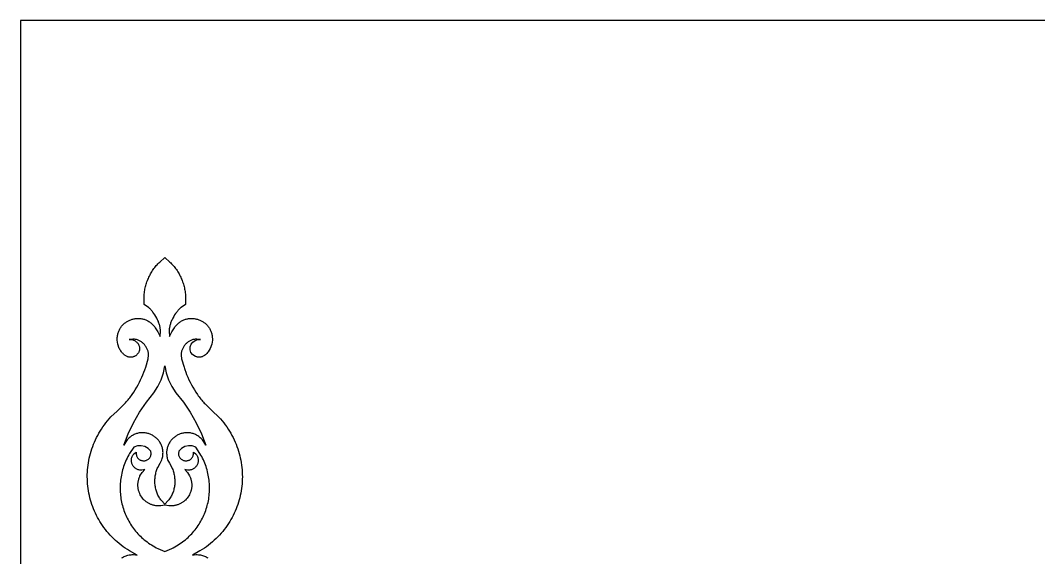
# Model space of a CAD drawing. Extents: x 1253 to 3196, y -152 to 898.
# Drawn here: x 1253 to 2224, y 385 to 898 of the extents above; entities that cross this region are included whole.
import ezdxf

# ---------------------------------------------------------------- set-up
doc = ezdxf.new("R2010")
doc.units = 0
doc.layers.add('LAYER_1', color=18, linetype='CONTINUOUS')

msp = doc.modelspace()

# ---------------------------------------------------------------- linework, layer by layer
at = {"layer": 'LAYER_1'}
for points in [[(2652.53, 897.74), (1252.53, 897.74), (1252.53, -152.26), (2652.53, -152.26)], [(1390.48, 436.2), (1387.26, 439.63), (1386.6, 440.43), (1385.98, 441.25), (1385.4, 442.1), (1384.85, 442.97), (1384.34, 443.86), (1383.86, 444.78), (1383.42, 445.72), (1383.02, 446.67), (1382.65, 447.64), (1382.32, 448.63), (1382.02, 449.63), (1381.76, 450.64), (1381.53, 451.67), (1381.34, 452.7), (1381.18, 453.74), (1381.05, 454.79), (1380.96, 455.84), (1380.91, 456.9), (1380.89, 457.95), (1380.9, 459.01), (1380.95, 460.07), (1381.02, 461.12), (1381.14, 462.17), (1381.28, 463.21), (1381.46, 464.25), (1381.67, 465.27), (1381.92, 466.29), (1382.19, 467.3), (1382.5, 468.29), (1382.84, 469.26), (1383.21, 470.22), (1383.62, 471.17), (1385.98, 475.24), (1387.69, 478.68), (1387.97, 479.68), (1388.2, 480.68), (1388.38, 481.66), (1388.51, 482.63), (1388.6, 483.59), (1388.64, 484.54), (1388.65, 485.46), (1388.6, 486.38), (1388.52, 487.28), (1388.4, 488.16), (1388.24, 489.02), (1388.04, 489.87), (1387.8, 490.7), (1387.53, 491.51), (1387.23, 492.31), (1386.89, 493.08), (1386.51, 493.83), (1386.11, 494.56), (1385.68, 495.27), (1385.22, 495.96), (1384.73, 496.63), (1384.21, 497.27), (1383.67, 497.89), (1383.11, 498.49), (1382.52, 499.06), (1381.91, 499.6), (1381.27, 500.12), (1380.62, 500.61), (1379.95, 501.08), (1379.26, 501.51), (1378.55, 501.92), (1377.83, 502.3), (1377.1, 502.65), (1376.35, 502.98), (1375.58, 503.27), (1374.81, 503.52), (1374.03, 503.75), (1373.24, 503.95), (1372.44, 504.11), (1371.63, 504.24), (1370.82, 504.33), (1370, 504.4), (1369.18, 504.42), (1368.36, 504.41), (1367.54, 504.36), (1366.71, 504.28), (1365.89, 504.16), (1365.07, 504), (1364.26, 503.81), (1363.44, 503.57), (1362.64, 503.29), (1361.84, 502.98), (1361.04, 502.62), (1360.26, 502.22), (1359.49, 501.78), (1358.72, 501.3), (1357.97, 500.77), (1357.24, 500.2), (1356.51, 499.59), (1355.81, 498.93), (1355.11, 498.23), (1354.44, 497.48), (1353.79, 496.68), (1353.15, 495.84), (1351.22, 492.62), (1355.51, 503.34), (1360.45, 513.86), (1366.24, 523.94), (1372.89, 533.59), (1379.97, 542.6), (1383.83, 548.39), (1386.83, 554.83), (1388.98, 561.48), (1390.48, 568.35), (1391.77, 561.48), (1393.91, 554.83), (1396.92, 548.39), (1400.78, 542.6), (1408.07, 533.59), (1414.51, 523.94), (1420.3, 513.86), (1425.23, 503.34), (1429.52, 492.62), (1427.59, 495.84), (1426.96, 496.68), (1426.3, 497.48), (1425.63, 498.23), (1424.94, 498.93), (1424.23, 499.59), (1423.51, 500.2), (1422.77, 500.77), (1422.02, 501.3), (1421.26, 501.78), (1420.49, 502.22), (1419.7, 502.62), (1418.91, 502.98), (1418.11, 503.29), (1417.3, 503.57), (1416.49, 503.81), (1415.67, 504), (1414.85, 504.16), (1414.03, 504.28), (1413.21, 504.36), (1412.39, 504.41), (1411.56, 504.42), (1410.74, 504.4), (1409.93, 504.33), (1409.12, 504.24), (1408.31, 504.11), (1407.51, 503.95), (1406.72, 503.75), (1405.93, 503.52), (1405.16, 503.27), (1404.4, 502.98), (1403.65, 502.65), (1402.91, 502.3), (1402.19, 501.92), (1401.49, 501.51), (1400.8, 501.08), (1400.13, 500.61), (1399.47, 500.12), (1398.84, 499.6), (1398.23, 499.06), (1397.64, 498.49), (1397.07, 497.89), (1396.53, 497.27), (1396.02, 496.63), (1395.53, 495.96), (1395.07, 495.27), (1394.63, 494.56), (1394.23, 493.83), (1393.86, 493.08), (1393.52, 492.31), (1393.21, 491.51), (1392.94, 490.7), (1392.71, 489.87), (1392.51, 489.02), (1392.35, 488.16), (1392.22, 487.28), (1392.14, 486.38), (1392.1, 485.46), (1392.1, 484.54), (1392.15, 483.59), (1392.23, 482.63), (1392.37, 481.66), (1392.55, 480.68), (1392.78, 479.68), (1393.05, 478.68), (1394.77, 475.24), (1397.13, 471.17), (1397.53, 470.17), (1397.9, 469.17), (1398.25, 468.17), (1398.56, 467.15), (1398.84, 466.13), (1399.08, 465.11), (1399.3, 464.08), (1399.49, 463.05), (1399.64, 462.02), (1399.76, 460.99), (1399.85, 459.95), (1399.91, 458.92), (1399.93, 457.88), (1399.91, 456.85), (1399.87, 455.83), (1399.79, 454.8), (1399.67, 453.78), (1399.52, 452.77), (1399.33, 451.76), (1399.11, 450.76), (1398.85, 449.77), (1398.55, 448.79), (1398.21, 447.81), (1397.84, 446.85), (1397.43, 445.9), (1396.99, 444.96), (1396.5, 444.03), (1395.98, 443.12), (1395.41, 442.23), (1394.81, 441.34), (1394.17, 440.48), (1393.48, 439.63)], [(1390.48, 391.15), (1396.92, 393.94), (1398.5, 394.73), (1400.05, 395.56), (1401.57, 396.43), (1403.05, 397.33), (1404.5, 398.26), (1405.92, 399.23), (1407.31, 400.23), (1408.66, 401.26), (1409.98, 402.31), (1411.26, 403.4), (1412.51, 404.52), (1413.73, 405.67), (1414.91, 406.84), (1416.05, 408.04), (1417.16, 409.26), (1418.23, 410.51), (1419.27, 411.79), (1420.28, 413.09), (1421.24, 414.41), (1422.17, 415.75), (1423.07, 417.11), (1423.92, 418.49), (1424.75, 419.9), (1425.53, 421.32), (1426.27, 422.76), (1426.98, 424.21), (1427.65, 425.69), (1428.29, 427.18), (1428.88, 428.68), (1429.44, 430.2), (1429.95, 431.73), (1430.43, 433.27), (1430.87, 434.83), (1431.27, 436.39), (1431.63, 437.97), (1431.95, 439.56), (1432.24, 441.15), (1432.48, 442.75), (1432.68, 444.36), (1432.84, 445.98), (1432.96, 447.6), (1433.03, 449.23), (1433.07, 450.86), (1433.07, 452.49), (1433.02, 454.13), (1432.93, 455.77), (1432.8, 457.41), (1432.63, 459.05), (1432.42, 460.69), (1432.16, 462.33), (1431.86, 463.96), (1431.51, 465.59), (1431.13, 467.22), (1430.7, 468.85), (1430.22, 470.47), (1429.7, 472.08), (1429.14, 473.69), (1428.53, 475.29), (1427.88, 476.88), (1427.19, 478.46), (1426.44, 480.03), (1425.66, 481.59), (1424.82, 483.14), (1423.95, 484.68), (1419.87, 490.69), (1416.44, 491.76), (1413.01, 491.98), (1409.36, 491.12), (1406.35, 489.4), (1403.78, 486.83), (1403.35, 484.68), (1403.43, 483.87), (1403.58, 483.1), (1403.78, 482.39), (1404.05, 481.72), (1404.36, 481.11), (1404.73, 480.54), (1405.14, 480.02), (1405.59, 479.55), (1406.07, 479.13), (1406.59, 478.76), (1407.13, 478.45), (1407.7, 478.18), (1408.29, 477.96), (1408.9, 477.8), (1409.51, 477.69), (1410.13, 477.62), (1410.76, 477.61), (1411.38, 477.66), (1412, 477.75), (1412.61, 477.9), (1413.21, 478.1), (1413.79, 478.35), (1414.35, 478.65), (1414.88, 479.01), (1415.39, 479.42), (1415.85, 479.89), (1416.29, 480.41), (1416.67, 480.98), (1417.02, 481.61), (1417.31, 482.29), (1417.55, 483.03), (1417.72, 483.82), (1417.72, 485.97), (1419.87, 484.25), (1420.39, 483.6), (1420.84, 482.94), (1421.23, 482.27), (1421.56, 481.6), (1421.82, 480.91), (1422.03, 480.23), (1422.18, 479.55), (1422.28, 478.86), (1422.32, 478.18), (1422.31, 477.51), (1422.25, 476.84), (1422.14, 476.19), (1421.98, 475.54), (1421.78, 474.92), (1421.53, 474.3), (1421.24, 473.71), (1420.91, 473.14), (1420.54, 472.59), (1420.13, 472.07), (1419.69, 471.58), (1419.21, 471.11), (1418.7, 470.68), (1418.15, 470.28), (1417.58, 469.92), (1416.98, 469.59), (1416.36, 469.31), (1415.71, 469.07), (1415.04, 468.88), (1414.34, 468.73), (1413.63, 468.63), (1412.9, 468.59), (1412.15, 468.59), (1409.36, 469.24), (1411.93, 466.45), (1414.08, 463.23), (1414.38, 462.57), (1414.66, 461.9), (1414.91, 461.24), (1415.14, 460.57), (1415.35, 459.9), (1415.52, 459.23), (1415.68, 458.56), (1415.81, 457.89), (1415.91, 457.23), (1415.99, 456.56), (1416.05, 455.89), (1416.09, 455.23), (1416.1, 454.57), (1416.09, 453.91), (1416.06, 453.26), (1416.01, 452.6), (1415.93, 451.96), (1415.84, 451.32), (1415.72, 450.68), (1415.59, 450.05), (1415.43, 449.42), (1415.25, 448.81), (1415.06, 448.2), (1414.84, 447.59), (1414.61, 447), (1414.36, 446.41), (1413.8, 445.26), (1413.17, 444.15), (1412.47, 443.08), (1411.71, 442.06), (1410.88, 441.09), (1410, 440.17), (1409.53, 439.74), (1409.05, 439.31), (1408.56, 438.9), (1408.05, 438.51), (1407.53, 438.13), (1407, 437.77), (1406.46, 437.43), (1405.9, 437.1), (1405.33, 436.8), (1404.75, 436.51), (1404.16, 436.23), (1403.55, 435.98), (1402.94, 435.75), (1402.31, 435.53), (1401.68, 435.34), (1401.04, 435.17), (1400.38, 435.02), (1399.72, 434.89), (1399.05, 434.78), (1398.37, 434.7), (1397.68, 434.64), (1396.98, 434.6), (1396.28, 434.59), (1395.57, 434.6), (1394.85, 434.64), (1394.13, 434.7), (1390.48, 435.34), (1386.62, 434.7), (1385.89, 434.64), (1385.16, 434.61), (1384.44, 434.6), (1383.73, 434.62), (1383.03, 434.66), (1382.34, 434.72), (1381.66, 434.81), (1380.98, 434.91), (1380.32, 435.04), (1379.66, 435.19), (1379.02, 435.37), (1378.38, 435.56), (1377.76, 435.77), (1377.14, 436), (1376.54, 436.25), (1375.95, 436.52), (1375.37, 436.81), (1374.81, 437.12), (1374.25, 437.44), (1373.71, 437.78), (1373.18, 438.14), (1372.67, 438.52), (1372.16, 438.91), (1371.68, 439.31), (1371.2, 439.73), (1370.74, 440.17), (1369.87, 441.08), (1369.05, 442.04), (1368.3, 443.06), (1367.61, 444.12), (1366.99, 445.22), (1366.44, 446.36), (1365.96, 447.54), (1365.75, 448.14), (1365.56, 448.75), (1365.39, 449.37), (1365.23, 449.99), (1365.1, 450.62), (1364.99, 451.26), (1364.89, 451.9), (1364.82, 452.54), (1364.77, 453.19), (1364.73, 453.85), (1364.72, 454.51), (1364.74, 455.17), (1364.77, 455.84), (1364.83, 456.5), (1364.9, 457.17), (1365.01, 457.85), (1365.13, 458.52), (1365.28, 459.19), (1365.45, 459.87), (1365.64, 460.54), (1365.86, 461.22), (1366.11, 461.89), (1366.38, 462.56), (1366.67, 463.23), (1368.81, 466.45), (1371.39, 469.24), (1368.6, 468.59), (1367.85, 468.59), (1367.12, 468.63), (1366.41, 468.73), (1365.71, 468.88), (1365.04, 469.07), (1364.39, 469.31), (1363.76, 469.59), (1363.16, 469.92), (1362.59, 470.28), (1362.05, 470.68), (1361.54, 471.11), (1361.06, 471.58), (1360.62, 472.07), (1360.21, 472.59), (1359.84, 473.14), (1359.51, 473.71), (1359.22, 474.3), (1358.97, 474.92), (1358.77, 475.54), (1358.61, 476.19), (1358.5, 476.84), (1358.44, 477.51), (1358.43, 478.18), (1358.47, 478.86), (1358.56, 479.55), (1358.71, 480.23), (1358.92, 480.91), (1359.19, 481.6), (1359.52, 482.27), (1359.91, 482.94), (1360.36, 483.6), (1360.88, 484.25), (1363.02, 485.97), (1363.02, 483.82), (1363.2, 483.03), (1363.44, 482.29), (1363.73, 481.61), (1364.07, 480.98), (1364.46, 480.41), (1364.89, 479.89), (1365.36, 479.42), (1365.86, 479.01), (1366.4, 478.65), (1366.95, 478.35), (1367.53, 478.1), (1368.13, 477.9), (1368.74, 477.75), (1369.36, 477.66), (1369.99, 477.61), (1370.61, 477.62), (1371.24, 477.69), (1371.85, 477.8), (1372.46, 477.96), (1373.04, 478.18), (1373.61, 478.45), (1374.16, 478.76), (1374.67, 479.13), (1375.16, 479.55), (1375.61, 480.02), (1376.02, 480.54), (1376.38, 481.11), (1376.7, 481.72), (1376.96, 482.39), (1377.17, 483.1), (1377.31, 483.87), (1377.4, 484.68), (1376.97, 486.83), (1374.39, 489.4), (1371.39, 491.12), (1367.74, 491.97), (1364.31, 491.76), (1360.88, 490.69), (1356.8, 484.68), (1355.92, 483.15), (1355.09, 481.61), (1354.31, 480.06), (1353.57, 478.5), (1352.87, 476.92), (1352.22, 475.34), (1351.61, 473.74), (1351.05, 472.14), (1350.54, 470.53), (1350.06, 468.92), (1349.63, 467.29), (1349.25, 465.67), (1348.91, 464.04), (1348.61, 462.4), (1348.35, 460.76), (1348.14, 459.12), (1347.97, 457.48), (1347.84, 455.84), (1347.75, 454.2), (1347.71, 452.56), (1347.71, 450.93), (1347.74, 449.29), (1347.82, 447.66), (1347.94, 446.04), (1348.11, 444.42), (1348.31, 442.8), (1348.55, 441.2), (1348.83, 439.6), (1349.15, 438.01), (1349.51, 436.42), (1349.92, 434.85), (1350.36, 433.29), (1350.84, 431.74), (1351.35, 430.21), (1351.91, 428.69), (1352.51, 427.18), (1353.14, 425.68), (1353.81, 424.21), (1354.52, 422.74), (1355.26, 421.3), (1356.05, 419.88), (1356.87, 418.47), (1357.72, 417.08), (1358.62, 415.71), (1359.55, 414.37), (1360.51, 413.05), (1361.52, 411.75), (1362.55, 410.47), (1363.63, 409.22), (1364.73, 407.99), (1365.88, 406.79), (1367.06, 405.62), (1368.27, 404.47), (1369.52, 403.36), (1370.8, 402.27), (1372.11, 401.21), (1373.46, 400.19), (1374.84, 399.19), (1376.26, 398.23), (1377.71, 397.3), (1379.19, 396.41), (1380.7, 395.55), (1382.25, 394.73), (1383.83, 393.94)]]:
    msp.add_lwpolyline(points, close=True, dxfattribs=at)
msp.add_lwpolyline([(1349.3, 385.02), (1350.05, 385.49), (1350.83, 385.94), (1351.65, 386.34), (1352.49, 386.71), (1353.37, 387.04), (1354.29, 387.33), (1355.23, 387.58), (1356.21, 387.78), (1357.22, 387.95), (1358.27, 388.06), (1359.34, 388.13), (1360.45, 388.15), (1364.09, 387.72), (1356.8, 391.58), (1354.69, 392.89), (1352.63, 394.26), (1350.63, 395.66), (1348.69, 397.12), (1346.8, 398.62), (1344.96, 400.16), (1343.18, 401.74), (1341.45, 403.37), (1339.78, 405.03), (1338.17, 406.73), (1336.61, 408.47), (1335.11, 410.24), (1333.67, 412.05), (1332.28, 413.89), (1330.95, 415.76), (1329.68, 417.66), (1328.46, 419.59), (1327.3, 421.55), (1326.2, 423.54), (1325.16, 425.55), (1324.17, 427.58), (1323.24, 429.64), (1322.37, 431.72), (1321.56, 433.81), (1320.81, 435.93), (1320.11, 438.06), (1319.48, 440.21), (1318.9, 442.38), (1318.38, 444.56), (1317.93, 446.75), (1317.53, 448.95), (1317.19, 451.16), (1316.91, 453.38), (1316.69, 455.61), (1316.54, 457.84), (1316.44, 460.08), (1316.4, 462.32), (1316.43, 464.57), (1316.51, 466.81), (1316.66, 469.05), (1316.87, 471.3), (1317.14, 473.54), (1317.47, 475.77), (1317.86, 478), (1318.32, 480.22), (1318.83, 482.43), (1319.41, 484.64), (1320.06, 486.83), (1320.76, 489.02), (1321.53, 491.18), (1322.36, 493.34), (1323.26, 495.48), (1324.22, 497.6), (1325.24, 499.7), (1326.32, 501.78), (1327.47, 503.85), (1328.69, 505.88), (1329.96, 507.9), (1331.31, 509.89), (1332.71, 511.86), (1334.19, 513.8), (1335.72, 515.71), (1337.33, 517.59), (1339, 519.43), (1345, 525.01), (1351.01, 531.02), (1351.89, 531.9), (1352.75, 532.8), (1353.61, 533.74), (1354.45, 534.7), (1355.28, 535.68), (1356.1, 536.68), (1356.91, 537.71), (1357.7, 538.76), (1358.48, 539.83), (1359.25, 540.92), (1360.74, 543.14), (1362.18, 545.42), (1363.56, 547.74), (1364.88, 550.1), (1366.13, 552.49), (1367.32, 554.9), (1368.45, 557.32), (1369.51, 559.73), (1370.49, 562.13), (1371.41, 564.5), (1372.25, 566.84), (1374.39, 574.99), (1374.82, 578.43), (1374.8, 579.17), (1374.74, 579.91), (1374.65, 580.65), (1374.51, 581.37), (1374.34, 582.09), (1374.13, 582.8), (1373.89, 583.49), (1373.62, 584.18), (1373.31, 584.85), (1372.97, 585.5), (1372.6, 586.14), (1372.2, 586.76), (1371.78, 587.37), (1371.32, 587.95), (1370.85, 588.51), (1370.34, 589.05), (1369.81, 589.57), (1369.26, 590.06), (1368.69, 590.52), (1368.1, 590.96), (1367.49, 591.37), (1366.86, 591.75), (1366.21, 592.1), (1365.55, 592.42), (1364.87, 592.7), (1364.18, 592.95), (1363.48, 593.17), (1362.76, 593.34), (1362.04, 593.48), (1361.3, 593.58), (1360.55, 593.64), (1359.8, 593.66), (1356.37, 593.23), (1358.95, 593.23), (1361.52, 592.37), (1362.12, 591.96), (1362.68, 591.54), (1363.19, 591.1), (1363.66, 590.66), (1364.09, 590.2), (1364.48, 589.74), (1364.83, 589.27), (1365.13, 588.79), (1365.4, 588.31), (1365.64, 587.82), (1365.83, 587.33), (1365.99, 586.84), (1366.12, 586.35), (1366.21, 585.86), (1366.27, 585.36), (1366.3, 584.87), (1366.29, 584.39), (1366.25, 583.9), (1366.19, 583.43), (1366.1, 582.95), (1365.97, 582.49), (1365.83, 582.04), (1365.65, 581.59), (1365.45, 581.16), (1365.23, 580.73), (1364.98, 580.32), (1364.71, 579.93), (1364.42, 579.55), (1364.11, 579.18), (1363.78, 578.83), (1363.43, 578.5), (1363.06, 578.19), (1362.67, 577.9), (1362.27, 577.63), (1361.85, 577.39), (1361.42, 577.17), (1360.97, 576.97), (1360.51, 576.8), (1360.04, 576.65), (1359.56, 576.53), (1359.06, 576.44), (1358.56, 576.39), (1358.05, 576.36), (1357.53, 576.36), (1357.01, 576.4), (1356.48, 576.47), (1355.94, 576.58), (1355.4, 576.73), (1354.86, 576.91), (1354.31, 577.13), (1353.77, 577.39), (1353.22, 577.69), (1352.67, 578.03), (1352.13, 578.42), (1351.58, 578.85), (1351.04, 579.32), (1350.51, 579.84), (1349.98, 580.41), (1349.45, 581.02), (1348.93, 581.69), (1348.42, 582.4), (1347.91, 583.17), (1347.42, 583.99), (1346.93, 584.86), (1345.64, 588.72), (1345, 592.59), (1344.98, 593.53), (1345, 594.45), (1345.06, 595.36), (1345.15, 596.24), (1345.27, 597.11), (1345.43, 597.96), (1345.63, 598.79), (1345.85, 599.61), (1346.11, 600.4), (1346.4, 601.17), (1346.71, 601.92), (1347.06, 602.65), (1347.43, 603.36), (1347.83, 604.05), (1348.26, 604.71), (1348.71, 605.36), (1349.18, 605.98), (1349.68, 606.58), (1350.2, 607.16), (1350.74, 607.71), (1351.3, 608.24), (1351.88, 608.75), (1352.47, 609.23), (1353.09, 609.69), (1353.72, 610.12), (1354.37, 610.53), (1355.03, 610.91), (1355.71, 611.27), (1356.39, 611.6), (1357.09, 611.91), (1357.8, 612.19), (1358.53, 612.44), (1359.25, 612.67), (1359.99, 612.86), (1360.74, 613.03), (1361.49, 613.18), (1362.24, 613.29), (1363.01, 613.38), (1363.77, 613.43), (1364.54, 613.46), (1365.3, 613.46), (1366.07, 613.43), (1366.84, 613.37), (1367.61, 613.28), (1368.37, 613.15), (1369.14, 613), (1369.89, 612.81), (1370.65, 612.6), (1371.39, 612.35), (1372.13, 612.07), (1372.87, 611.76), (1373.59, 611.41), (1374.3, 611.03), (1375.01, 610.62), (1375.7, 610.18), (1376.38, 609.7), (1377.04, 609.18), (1377.7, 608.63), (1378.33, 608.05), (1378.95, 607.43), (1379.56, 606.78), (1380.14, 606.09), (1380.71, 605.36), (1381.26, 604.6), (1383.83, 600.52), (1385.98, 596.23), (1386.19, 601.38), (1386.19, 602.09), (1386.16, 602.82), (1386.09, 603.56), (1385.99, 604.31), (1385.86, 605.08), (1385.7, 605.85), (1385.52, 606.63), (1385.3, 607.42), (1385.06, 608.21), (1384.8, 609), (1384.51, 609.8), (1384.2, 610.59), (1383.86, 611.38), (1383.51, 612.17), (1382.74, 613.73), (1381.9, 615.26), (1381, 616.74), (1380.05, 618.16), (1379.06, 619.5), (1378.55, 620.15), (1378.03, 620.76), (1377.5, 621.36), (1376.97, 621.93), (1376.44, 622.47), (1375.9, 622.98), (1375.36, 623.46), (1374.82, 623.91), (1370.53, 626.69), (1370.53, 633.13), (1370.57, 634.33), (1370.65, 635.52), (1370.75, 636.71), (1370.89, 637.9), (1371.05, 639.08), (1371.24, 640.26), (1371.46, 641.44), (1371.71, 642.6), (1371.99, 643.76), (1372.29, 644.92), (1372.62, 646.07), (1372.98, 647.2), (1373.37, 648.33), (1373.78, 649.45), (1374.22, 650.56), (1374.69, 651.66), (1375.18, 652.75), (1375.7, 653.82), (1376.25, 654.89), (1376.82, 655.94), (1377.41, 656.97), (1378.03, 657.99), (1378.68, 658.99), (1379.35, 659.98), (1380.04, 660.96), (1380.76, 661.91), (1381.5, 662.85), (1382.26, 663.77), (1383.05, 664.66), (1383.86, 665.54), (1384.69, 666.4), (1385.55, 667.24), (1390.48, 671.53), (1395.2, 667.24), (1396.06, 666.4), (1396.89, 665.54), (1397.7, 664.66), (1398.49, 663.77), (1399.25, 662.85), (1399.99, 661.91), (1400.71, 660.96), (1401.4, 659.98), (1402.07, 658.99), (1402.71, 657.99), (1403.33, 656.97), (1403.93, 655.94), (1404.5, 654.89), (1405.04, 653.82), (1405.56, 652.75), (1406.05, 651.66), (1406.52, 650.56), (1406.96, 649.45), (1407.38, 648.33), (1407.76, 647.2), (1408.12, 646.07), (1408.45, 644.92), (1408.76, 643.76), (1409.04, 642.6), (1409.28, 641.44), (1409.51, 640.26), (1409.7, 639.08), (1409.86, 637.9), (1409.99, 636.71), (1410.1, 635.52), (1410.17, 634.33), (1410.22, 633.13), (1410.22, 626.69), (1405.93, 623.91), (1405.39, 623.46), (1404.85, 622.98), (1404.31, 622.47), (1403.77, 621.93), (1403.24, 621.36), (1402.72, 620.76), (1402.2, 620.15), (1401.69, 619.5), (1400.69, 618.16), (1399.74, 616.74), (1398.84, 615.26), (1398.01, 613.73), (1397.24, 612.17), (1396.88, 611.38), (1396.55, 610.59), (1396.24, 609.8), (1395.95, 609), (1395.68, 608.21), (1395.44, 607.42), (1395.23, 606.63), (1395.04, 605.85), (1394.88, 605.08), (1394.75, 604.31), (1394.66, 603.56), (1394.59, 602.82), (1394.56, 602.09), (1394.56, 601.38), (1394.77, 596.23), (1396.92, 600.52), (1399.49, 604.6), (1400.04, 605.36), (1400.6, 606.09), (1401.19, 606.78), (1401.79, 607.43), (1402.41, 608.05), (1403.05, 608.63), (1403.7, 609.18), (1404.37, 609.7), (1405.05, 610.18), (1405.74, 610.62), (1406.44, 611.03), (1407.16, 611.41), (1407.88, 611.76), (1408.61, 612.07), (1409.35, 612.35), (1410.1, 612.6), (1410.85, 612.82), (1411.61, 613), (1412.37, 613.15), (1413.14, 613.28), (1413.9, 613.37), (1414.67, 613.43), (1415.44, 613.46), (1416.21, 613.46), (1416.98, 613.44), (1417.74, 613.38), (1418.5, 613.29), (1419.26, 613.18), (1420.01, 613.04), (1420.75, 612.87), (1421.49, 612.67), (1422.22, 612.44), (1422.94, 612.19), (1423.65, 611.91), (1424.35, 611.6), (1425.04, 611.27), (1425.72, 610.91), (1426.38, 610.53), (1427.03, 610.12), (1427.66, 609.69), (1428.27, 609.23), (1428.87, 608.75), (1429.45, 608.24), (1430.01, 607.71), (1430.55, 607.16), (1431.07, 606.58), (1431.57, 605.98), (1432.04, 605.36), (1432.49, 604.71), (1432.92, 604.05), (1433.32, 603.36), (1433.69, 602.65), (1434.03, 601.92), (1434.35, 601.17), (1434.64, 600.4), (1434.9, 599.61), (1435.12, 598.8), (1435.31, 597.96), (1435.47, 597.11), (1435.6, 596.24), (1435.69, 595.36), (1435.75, 594.45), (1435.76, 593.53), (1435.74, 592.59), (1435.1, 588.73), (1433.81, 584.86), (1431.67, 581.64), (1431.05, 580.84), (1430.41, 580.09), (1429.75, 579.39), (1429.06, 578.76), (1428.36, 578.2), (1427.64, 577.7), (1426.89, 577.28), (1426.5, 577.1), (1426.12, 576.94), (1425.72, 576.79), (1425.32, 576.67), (1424.91, 576.57), (1424.5, 576.49), (1424.08, 576.43), (1423.65, 576.39), (1423.22, 576.38), (1422.78, 576.39), (1422.33, 576.42), (1421.88, 576.48), (1421.42, 576.56), (1420.95, 576.67), (1420.48, 576.8), (1420, 576.96), (1419.51, 577.14), (1419.01, 577.36), (1416.87, 578.86), (1415.36, 581), (1414.72, 583.58), (1414.72, 586.37), (1415.58, 588.73), (1417.08, 590.87), (1419.23, 592.37), (1421.8, 593.23), (1424.37, 593.23), (1420.94, 593.66), (1420.19, 593.64), (1419.45, 593.58), (1418.71, 593.48), (1417.98, 593.34), (1417.27, 593.17), (1416.56, 592.95), (1415.87, 592.7), (1415.19, 592.42), (1414.53, 592.1), (1413.89, 591.75), (1413.26, 591.37), (1412.64, 590.96), (1412.05, 590.52), (1411.48, 590.06), (1410.93, 589.57), (1410.4, 589.05), (1409.9, 588.51), (1409.42, 587.95), (1408.97, 587.37), (1408.54, 586.76), (1408.14, 586.14), (1407.77, 585.5), (1407.44, 584.85), (1407.13, 584.18), (1406.85, 583.49), (1406.61, 582.8), (1406.4, 582.09), (1406.23, 581.37), (1406.1, 580.65), (1406, 579.91), (1405.94, 579.17), (1405.93, 578.43), (1406.35, 574.99), (1408.71, 566.84), (1409.07, 565.71), (1409.45, 564.55), (1410.29, 562.21), (1411.23, 559.82), (1412.26, 557.4), (1413.38, 554.97), (1414.58, 552.53), (1415.85, 550.11), (1417.2, 547.71), (1418.61, 545.35), (1420.07, 543.04), (1421.59, 540.8), (1422.36, 539.7), (1423.15, 538.63), (1423.95, 537.58), (1424.75, 536.56), (1425.57, 535.56), (1426.39, 534.59), (1427.22, 533.65), (1428.05, 532.74), (1428.89, 531.86), (1429.74, 531.02), (1435.74, 525.01), (1441.75, 519.43), (1443.42, 517.59), (1445.02, 515.72), (1446.56, 513.81), (1448.03, 511.88), (1449.44, 509.92), (1450.78, 507.93), (1452.06, 505.92), (1453.28, 503.89), (1454.43, 501.83), (1455.51, 499.75), (1456.54, 497.65), (1457.49, 495.53), (1458.39, 493.39), (1459.22, 491.24), (1459.99, 489.08), (1460.7, 486.9), (1461.34, 484.7), (1461.93, 482.5), (1462.44, 480.29), (1462.9, 478.07), (1463.3, 475.84), (1463.63, 473.6), (1463.9, 471.36), (1464.11, 469.12), (1464.26, 466.88), (1464.35, 464.63), (1464.37, 462.39), (1464.34, 460.15), (1464.24, 457.91), (1464.09, 455.68), (1463.87, 453.45), (1463.59, 451.23), (1463.26, 449.01), (1462.86, 446.81), (1462.4, 444.62), (1461.89, 442.44), (1461.31, 440.27), (1460.68, 438.12), (1459.98, 435.98), (1459.23, 433.86), (1458.42, 431.76), (1457.55, 429.68), (1456.62, 427.63), (1455.64, 425.59), (1454.59, 423.58), (1453.49, 421.59), (1452.33, 419.63), (1451.11, 417.7), (1449.84, 415.79), (1448.51, 413.92), (1447.12, 412.08), (1445.67, 410.27), (1444.17, 408.49), (1442.61, 406.75), (1440.99, 405.05), (1439.32, 403.38), (1437.6, 401.76), (1435.81, 400.17), (1433.97, 398.63), (1432.08, 397.12), (1430.13, 395.67), (1428.12, 394.26), (1426.06, 392.89), (1423.95, 391.58), (1416.65, 387.72), (1420.3, 388.15), (1421.41, 388.13), (1422.48, 388.06), (1423.52, 387.94), (1424.53, 387.78), (1425.51, 387.58), (1426.46, 387.33), (1427.37, 387.04), (1428.25, 386.71), (1429.1, 386.34), (1429.92, 385.93), (1430.7, 385.49), (1431.45, 385.02)], dxfattribs=at)

doc.saveas('drawing.dxf')
